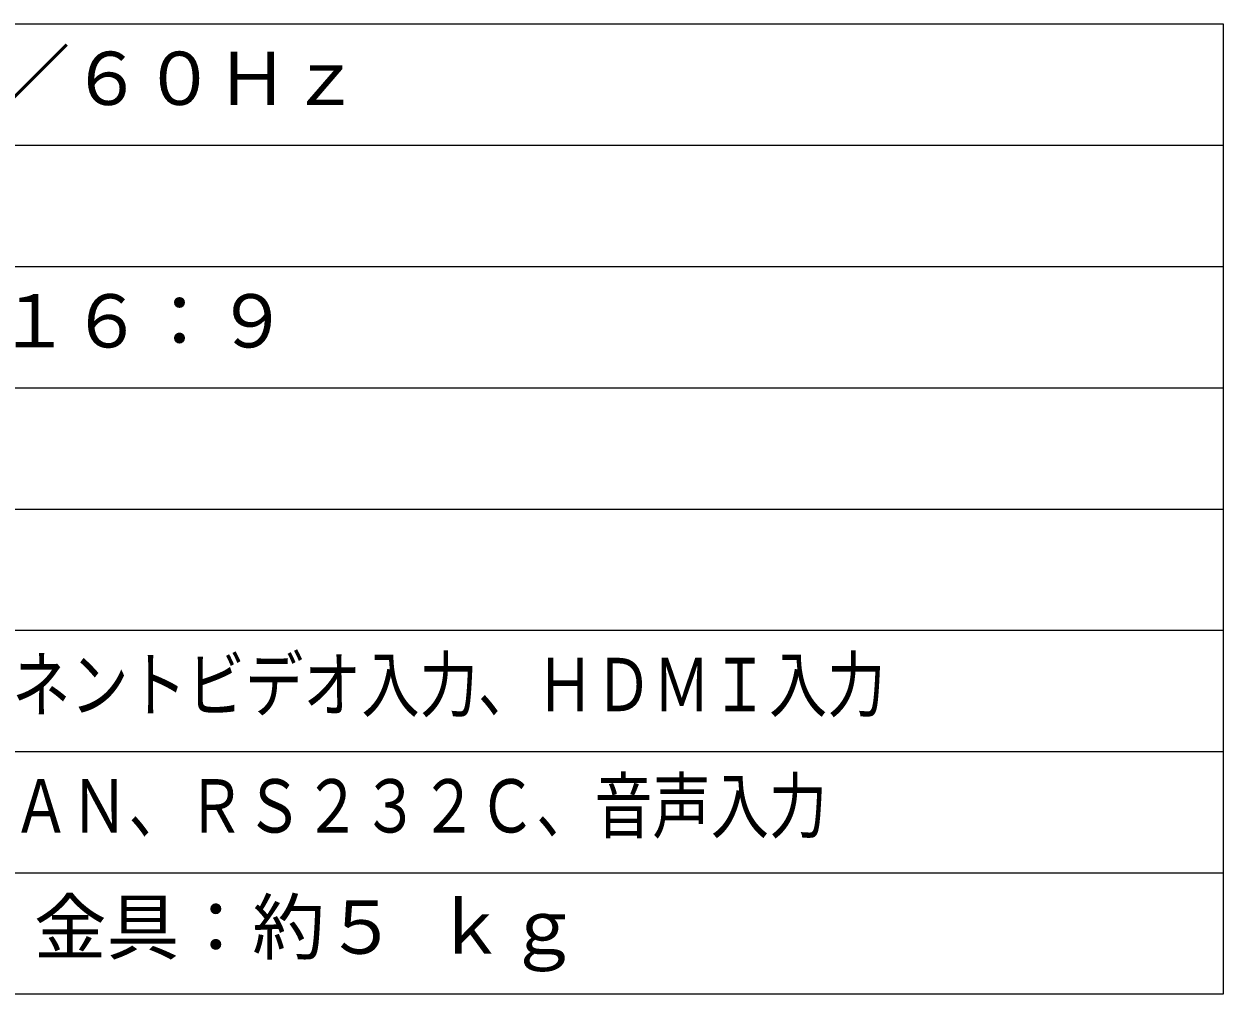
# Model space of a CAD drawing. Units: millimetres, scale not verified. Extents: x -63 to 62, y -57 to 57.
# Drawn here: x 13.08 to 62.5, y -56.57 to -16.57 of the extents above; entities that cross this region are included whole.
import ezdxf
from ezdxf.enums import TextEntityAlignment as Align

# ---------------------------------------------------------------- set-up
doc = ezdxf.new("R2010")
doc.units = ezdxf.units.MM
doc.header["$LTSCALE"] = 0.125
doc.layers.add('0-1_WAKU', color=1, linetype='Continuous', lineweight=18)
doc.layers.add('0-2_MOJI1', color=7, linetype='Continuous')
doc.styles.add('ＭＳ ゴシック', font='')
doc.styles.get('ＭＳ ゴシック').set_extended_font_data('MS Gothic')

msp = doc.modelspace()

# ---------------------------------------------------------------- linework, layer by layer
at = {"layer": '0-1_WAKU', "color": 4}
for p, q in [((-62.5011, -16.5673), (62.4989, -16.5673)), ((62.4989, -16.5673), (62.4989, -56.5673)), ((62.4989, -56.5673), (-62.5011, -56.5673))]:
    msp.add_line(p, q, dxfattribs=at)
at = {"layer": '0-1_WAKU'}
for p, q in [((-62.5011, -21.5673), (62.4989, -21.5673)), ((-62.5011, -26.5673), (62.4989, -26.5673)), ((-62.5011, -31.5673), (62.4989, -31.5673)), ((-62.5011, -36.5673), (62.4989, -36.5673)), ((-62.5011, -41.5673), (62.4989, -41.5673)), ((-62.5011, -46.5673), (62.4989, -46.5673)), ((-62.5011, -51.5673), (62.4989, -51.5673))]:
    msp.add_line(p, q, dxfattribs=at)

# ---------------------------------------------------------------- texts
at = {"layer": '0-2_MOJI1', "style": 'ＭＳ ゴシック'}
for s, p in [('ＡＣ１００Ｖ\u3000５０Ｈｚ／６０Ｈｚ', (-21.0011, -20.5673)), ('４２型（１０５７ｃｍ）１６：９', (-21.0011, -30.5673)), ('本体：約２５．５ ｋｇ、金具：約５ ｋｇ', (-21.0011, -55.5673))]:
    msp.add_text(s, height=2.199, dxfattribs=at).set_placement(p, align=Align.BOTTOM_LEFT)
at = {"layer": '0-2_MOJI1', "style": 'ＭＳ ゴシック', "width": 0.8}
for s, p in [('ビデオ入力、ＲＧＢ／コンポーネントビデオ入力、ＨＤＭＩ入力', (-21.0011, -45.5673)), ('ＤＶＩ－Ｄ入力、ＰＣ入力、ＬＡＮ、ＲＳ２３２Ｃ、音声入力', (-21.0011, -50.5673))]:
    msp.add_text(s, height=2.199, dxfattribs=at).set_placement(p, align=Align.BOTTOM_LEFT)

doc.saveas('drawing.dxf')
